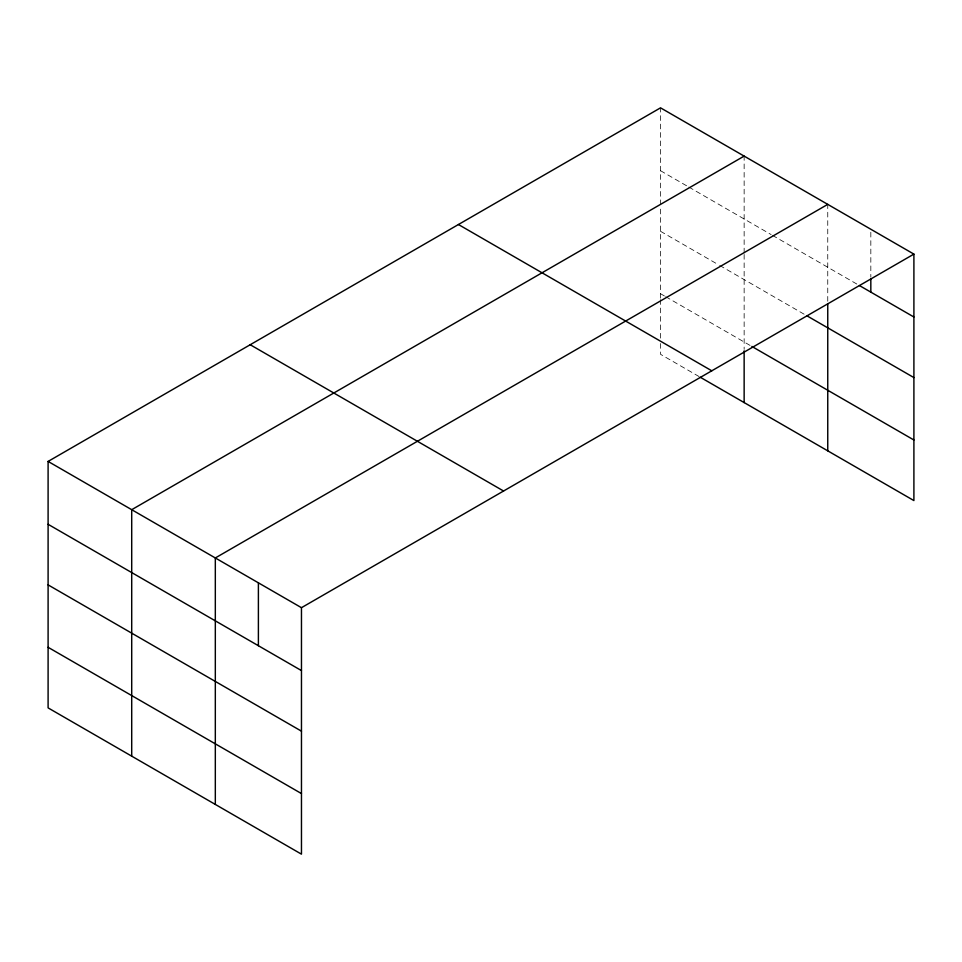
<?xml version="1.0" encoding="UTF-8"?>
<svg xmlns="http://www.w3.org/2000/svg" width="962" height="962" viewBox="0 0 962 962"><rect width="100%" height="100%" fill="white"/><g stroke="black" fill="none" stroke-linecap="round" stroke-linejoin="round"><path stroke-width="0.72" stroke-dasharray="4.81 3.61" d="M660.533 298.148L660.533 206.181M660.533 204.702L660.533 107.84M744.143 254.449L744.143 349.374M744.143 252.97L744.143 156.109M827.753 301.25L827.753 204.377M660.533 170.719L687.541 186.315M688.828 187.061L771.151 234.584M772.438 235.329L856.889 284.079M660.533 231.301L718.422 264.718M719.708 265.464L805.891 315.223M660.533 293.723L664.393 295.947M665.68 296.693L750.576 345.707M699.121 376.575L660.533 354.305L660.533 341.005M870.826 232.239L870.826 277.152M660.533 299.627L660.533 339.526"/><path stroke-width="1.44" d="M913.9 254.112L660.533 107.84L48.1 461.423L48.1 707.888L301.467 854.16L301.467 607.695L913.9 254.112L913.9 500.577L700.408 377.32M827.753 304.196L827.753 450.841M744.143 156.109L131.71 509.692L131.71 756.156M827.753 204.377L215.32 557.96L215.32 804.424M859.427 285.546L913.9 317.003M807.178 315.957L913.9 377.585M751.863 346.44L913.9 439.995M458.429 224.519L711.796 370.803M250.204 344.733L503.571 491.017M48.1 461.423L301.467 607.695M48.1 524.302L301.467 670.586M48.1 584.884L301.467 731.168M48.1 647.306L301.467 793.578M870.826 278.655L870.826 292.135M744.143 350.853L744.143 402.573M258.393 582.828L258.393 645.718"/></g></svg>
